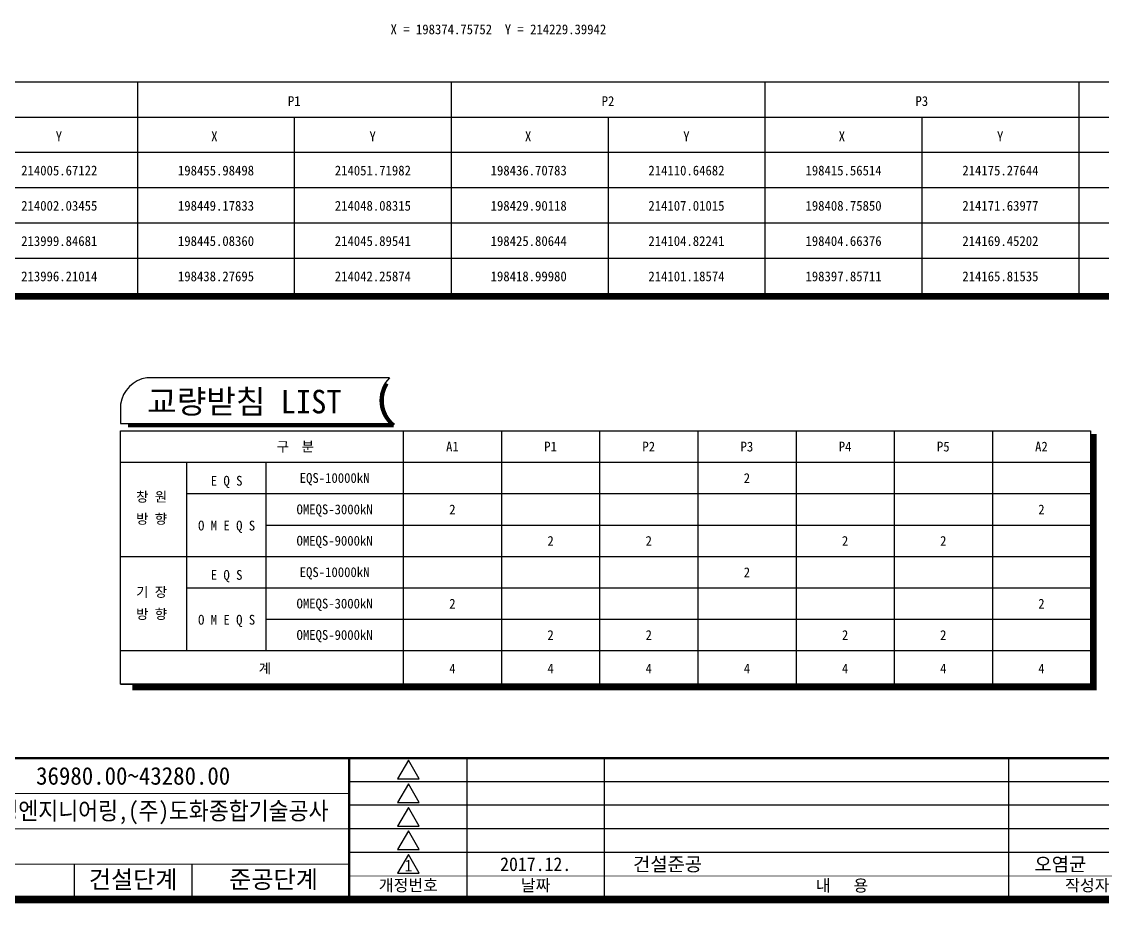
# Model space of a CAD drawing. Header units: feet. Extents: x 523194 to 691394, y 254663 to 373463.
# Drawn here: x 565511 to 620557, y 258463 to 303406 of the extents above; entities that cross this region are included whole.
import ezdxf
from ezdxf.enums import TextEntityAlignment as Align

# ---------------------------------------------------------------- set-up
doc = ezdxf.new("R2010")
doc.units = ezdxf.units.FT
doc.header["$LTSCALE"] = 1650
doc.header["$MEASUREMENT"] = 0
for name, color, linetype in [('CS-DIMT', 3, 'Continuous'), ('CS-TABL-LIN2', 1, 'Continuous'), ('CS-TABL-TEX2', 3, 'Continuous'), ('CS-TEXT', 3, 'Continuous'), ('CX-BORD', 3, 'Continuous'), ('CX-BORD-LIN1', 4, 'Continuous'), ('CX-BORD-LIN2', 3, 'Continuous'), ('CX-BORD-TEX2', 7, 'Continuous'), ('CX-BORD-TEX3', 6, 'Continuous'), ('CZ-LIN1', 7, 'Continuous'), ('CZ-TEX1', 6, 'Continuous')]:
    doc.layers.add(name, color=color, linetype=linetype)
doc.styles.add('A_STANDARD', font='')
doc.styles.get("Standard").update_dxf_attribs({"font": ''})
doc.styles.add('TB_TEXT', font='')
doc.styles.add('TB_WBTXT', font='')
doc.styles.add('TB_WMTXT', font='')
doc.styles.get('A_STANDARD').set_extended_font_data('DotumChe')
doc.styles.get('Standard').set_extended_font_data('DotumChe')
doc.styles.get('TB_TEXT').set_extended_font_data('DotumChe')
doc.styles.get('TB_WBTXT').set_extended_font_data('Dotum')
doc.styles.get('TB_WMTXT').set_extended_font_data('DotumChe')

# ---------------------------------------------------------------- blocks, each defined once
blk = doc.blocks.new('CXBLKA1-KHCA')
at = {"layer": 'CX-BORD-LIN1', "const_width": 2}
blk.add_lwpolyline([(796, -2.273736754432321e-12), (0, 0), (0, 553.9999999999997), (795.9999999999998, 553.9999999999997)], close=True, dxfattribs=at)
at = {"layer": 'CX-BORD-LIN1'}
for points, const_width in [([(796, 36.00000000000114), (0, 35.99999999999885)], 0.6), ([(270, 3.326315811464117e-13), (270, 35.99999999999962)], 0.6), ([(300, 3.907985046680551e-13), (300, 35.99999999999972)], 0.3), ([(335, 3.77567335035911e-13), (335, 35.99999999999982)], 0.3), ([(558, 6.000000000000252), (270, 5.9999999999993)], 0.2)]:
    blk.add_lwpolyline(points, dxfattribs=dict(at, const_width=const_width))
blk.add_lwpolyline([(438, 3.907985046680551e-13), (438, 36.00000000000011)], dxfattribs=at)
for points in [[(285.0839848587444, 35.46565633293683), (282.3404163795552, 30.71365633293679), (287.8275533379334, 30.71365633293679)], [(285.0839848587444, 29.46565633293667), (282.3404163795552, 24.71365633293662), (287.8275533379334, 24.71365633293662)], [(285.0839848587444, 23.46565633293667), (282.3404163795552, 18.71365633293662), (287.8275533379334, 18.71365633293662)], [(285.0839848587444, 17.46565633293667), (282.3404163795552, 12.71365633293662), (287.8275533379334, 12.71365633293662)], [(285.0839848587444, 11.46565633293667), (282.3404163795552, 6.713656332936617), (287.8275533379334, 6.713656332936617)]]:
    blk.add_lwpolyline(points, close=True, dxfattribs=at)
at = {"layer": 'CX-BORD-LIN2'}
blk.add_line((558, 30.00000000000032), (270, 29.99999999999946), dxfattribs=at)
at = {"layer": 'CX-BORD-LIN2', "const_width": 0.3}
for points in [[(270, 26.99999999999945), (130, 26.99999999999923)], [(270, 17.99999999999945), (130, 17.99999999999923)], [(270, 8.999999999999446), (130, 8.999999999999226)], [(200.0000000000001, -8.526512829121202e-13), (200.0000000000001, 8.999999999999337)], [(230.0000000000001, -7.993605777301127e-13), (230.0000000000001, 8.999999999999384)]]:
    blk.add_lwpolyline(points, dxfattribs=at)
at = {"layer": 'CX-BORD-LIN2'}
for points in [[(558, 24.00000000000025), (270, 23.9999999999993)], [(558, 18.00000000000136), (270, 18.00000000000041)], [(558, 12.00000000000136), (270, 12.00000000000041)]]:
    blk.add_lwpolyline(points, dxfattribs=at)
at = {"layer": 'CX-BORD-LIN1', "style": 'TB_TEXT'}
for tag, height, p in [('TR_RNUM5', 3, (285.1051166181959, 32.63656332936301)), ('TR_RDAT5', 3.5, (317.5, 33.00000000000011)), ('TR_DGN5', 3.5, (451.1184542177598, 33.00000000000009)), ('TR_CHK5', 3.5, (491.1184542177598, 33.00000000000009)), ('TR_APP5', 3.5, (531.1184542177598, 33.00000000000032)), ('TR_RNUM4', 3, (285.1051166181959, 26.63656332936284)), ('TR_RDAT4', 3.5, (317.5, 26.99999999999994)), ('TR_DGN4', 3.5, (451.1184542177598, 26.99999999999993)), ('TR_CHK4', 3.5, (491.1184542177598, 26.99999999999993)), ('TR_APP4', 3.5, (531.1184542177598, 27.00000000000015)), ('TR_RNUM3', 3, (285.1051166181959, 20.63656332936395)), ('TR_RDAT3', 3.5, (317.5, 21.00000000000105)), ('TR_DGN3', 3.5, (451.1184542177598, 21.00000000000103)), ('TR_CHK3', 3.5, (491.1184542177598, 21.00000000000103)), ('TR_APP3', 3.5, (531.1184542177598, 21.00000000000126)), ('TR_RDAT2', 3.5, (317.5, 15.00000000000105)), ('TR_DGN2', 3.5, (451.1184542177598, 15.00000000000103)), ('TR_CHK2', 3.5, (491.1184542177598, 15.00000000000103)), ('TR_APP2', 3.5, (531.1184542177598, 15.00000000000126)), ('TR_RNUM2', 3, (285.1051166181959, 14.63656332936395)), ('TR_RNUM1', 3, (285.1051166181959, 8.636563329362843)), ('TR_RDAT1', 3.5, (317.5, 8.999999999999943)), ('TR_DGN1', 3.5, (451.1184542177598, 8.99999999999993)), ('TR_CHK1', 3.5, (491.1184542177598, 8.99999999999993)), ('TR_APP1', 3.5, (531.1184542177598, 9.000000000000156))]:
    blk.add_attdef(tag, text='', height=height, dxfattribs=at).set_placement(p, align=Align.MIDDLE_CENTER)
for tag, p in [('TR_RCON5', (342.3033138082338, 33.00000000000011)), ('TR_RCON4', (342.3033138082338, 26.99999999999994)), ('TR_RCON3', (342.3033138082338, 21.00000000000105)), ('TR_RCON2', (342.3033138082338, 15.00000000000105)), ('TR_RCON1', (342.3033138082338, 8.999999999999943))]:
    blk.add_attdef(tag, text='', height=3.5, dxfattribs=at).set_placement(p, align=Align.MIDDLE_LEFT)
at = {"layer": 'CX-BORD-LIN2', "style": 'TB_TEXT'}
blk.add_attdef('TD_VERSION', text='', height=3, rotation=90, dxfattribs=at).set_placement((800.499999405456, 48.01489921212271), align=Align.MIDDLE_CENTER)
at = {"layer": 'CX-BORD-TEX2', "style": 'TB_WMTXT'}
for tag, height, p in [('TB_CNAME', 5, (15.34476638720094, 531.8324131479245)), ('TB_CSCOP', 4, (16.63456755316179, 523.8324131479245))]:
    blk.add_attdef(tag, text='', height=height, dxfattribs=at).set_placement(p, align=Align.BOTTOM_LEFT)
at = {"layer": 'CX-BORD-TEX2', "style": 'TB_WBTXT'}
for tag, height, p in [('TB_MTITIL', 10, (397.9999999999999, 533.3264135606181)), ('TB_STITL', 7, (397.9999999999999, 518.3264135606181))]:
    blk.add_attdef(tag, text='', height=height, dxfattribs=at).set_placement(p, align=Align.MIDDLE_CENTER)
at = {"layer": 'CX-BORD-TEX3', "style": 'TB_TEXT'}
for s, height, p in [('건설단계', 4.500000000000001, (215.0000000000001, 5.125020286179208)), ('개정번호', 3, (285.081636885472, 3.662000000000262)), ('날짜', 3, (317.5, 3.662000000000262)), ('작성자', 3, (458, 3.66200000000032)), ('내   용', 3, (395.5, 3.584115170363834))]:
    blk.add_text(s, height=height, dxfattribs=at).set_placement(p, align=Align.MIDDLE)
for tag, height, p in [('TD_LNDST', 4.500000000000001, (215, 31.49999999999946)), ('TD_DSECT', 4.500000000000001, (605.5, 31.50000000000056)), ('TD_DDIST', 4.500000000000001, (654.5, 31.5000000000007)), ('TD_DNAME_TOP', 4.500000000000001, (755, 27.95701132476691)), ('TD_DCOMP', 4.500000000000001, (215.0000000000001, 22.58754437093034)), ('TD_CSECT', 4.500000000000001, (605.5, 22.50000000000055)), ('TD_CDIST', 4.500000000000001, (654.5, 22.50000000000063)), ('TD_DNAME_MAIN', 4.500000000000001, (755, 21.47309584254916)), ('TD_DNAME_BOT', 3, (755, 15.24894304459829)), ('TD_CCOMP', 4.500000000000001, (215.0000000000001, 13.59273296473088)), ('TD_HSCAL', 4.500000000000001, (620.8841087955549, 13.74838269424776)), ('TD_VSCAL', 4.500000000000001, (656.8614607241562, 13.74838269424776)), ('TD_CNAME', 5, (65, 7.595640316786881)), ('TD_FIELD', 4.500000000000001, (180, 5.125020286179691)), ('TD_CSTEP', 4.500000000000001, (250.7440000000001, 5.125020286179208)), ('TD_DWGCODE', 4.500000000000001, (637, 4.790803741701226)), ('TD_DWGNO', 4.500000000000001, (755, 5.001673382306535))]:
    blk.add_attdef(tag, text='', height=height, dxfattribs=at).set_placement(p, align=Align.MIDDLE_CENTER)

msp = doc.modelspace()

# ---------------------------------------------------------------- linework, layer by layer
at = {"layer": 'CS-TABL-LIN2'}
for p, q in [((574555.8499767355, 282546.6611921368), (574555.8499767355, 282546.6611921368)), ((570555.8499767355, 279346.6611921368), (570555.8499767355, 279346.6611921368)), ((570555.8499767355, 277746.6611921368), (570555.8499767355, 277746.6611921368)), ((570555.8499767355, 276146.6611921368), (570555.8499767355, 276146.6611921368))]:
    msp.add_line(p, q, dxfattribs=at)
at = {"layer": 'CX-BORD-LIN2'}
for p, q in [((555426.034492968, 298536.8164836555), (667292.8595892194, 298536.8162887814)), ((579397.497013586, 298536.8164718201), (579397.4970167091, 289555.6305316548)), ((595378.4720273319, 298536.816432152), (595378.4720304545, 289555.630479133)), ((611359.447041077, 298536.8164812071), (611359.4470442, 289555.6305410418)), ((550951.6665596681, 294949.2095917867), (667292.8595892274, 294949.2094560562)), ((550951.666559674, 293151.3499184594), (667292.8595892334, 293151.3497827289)), ((550951.6665596798, 291353.4902451318), (667292.859589239, 291353.4901094013)), ((550951.6665596856, 289555.6305718045), (667292.859589245, 289555.630436074)), ((584952.5501686124, 282546.6611921368), (584952.5501686124, 269641.8908314116)), ((589952.5501686124, 282546.6611921368), (589952.5501686124, 269641.8908314116)), ((594952.5501686124, 282546.6611921368), (594952.5501686124, 269641.8908314116)), ((599952.5501686124, 282546.6611921368), (599952.5501686124, 269641.8908314116)), ((604952.5501686124, 282546.6611921368), (604952.5501686124, 269641.8908314116)), ((609952.5501686124, 282546.6611921368), (609952.5501686124, 269641.8908314116)), ((614952.5501686124, 282546.6611921368), (614952.5501686124, 269641.8908314116)), ((619952.5501686124, 282546.6611921368), (619952.5501686124, 269641.8908314116)), ((570555.8499767355, 280946.6611921368), (619952.5501686124, 280946.6611921368)), ((573906.4803434679, 280946.6611921368), (573906.4803434679, 271346.6611921369)), ((577952.5501686124, 280946.6611921368), (577952.5501686124, 271346.6611921369)), ((573906.4803434679, 279346.6611921368), (619952.5501686124, 279346.6611921368)), ((577952.5501686124, 279346.6611921368), (619952.5501686124, 279346.6611921368)), ((577952.5501686124, 277746.6611921368), (619952.5501686124, 277746.6611921368)), ((570555.8499767355, 276146.6611921368), (619952.5501686124, 276146.6611921368)), ((577952.5501686124, 276146.6611921368), (619952.5501686124, 276146.6611921368)), ((573906.4803434679, 274546.6611921369), (619952.5501686124, 274546.6611921369)), ((577952.5501686124, 274546.6611921369), (619952.5501686124, 274546.6611921369)), ((577952.5501686124, 272946.6611921369), (619952.5501686124, 272946.6611921369)), ((570555.8499767355, 271346.6611921369), (619952.5501686124, 271346.6611921369))]:
    msp.add_line(p, q, dxfattribs=at)
at = {"layer": 'CZ-LIN1'}
for p, q in [((571407.0095067135, 300326.5636446078), (571407.0095098366, 289555.6305326364)), ((587387.984520459, 300326.5636349051), (587387.984523582, 289555.6305020361)), ((603368.9595342044, 300326.5636080563), (603368.9595373275, 289555.6304751874)), ((619349.9345479499, 300326.5636442921), (619349.934551073, 289555.6305114232)), ((550951.6665596691, 296747.0693103343), (667292.8595892241, 296747.0691165114)), ((570555.8499767355, 283900.7308040063), (570555.8499767355, 282925.0179474084)), ((570555.8499767355, 282925.0179474084), (584255.6628101369, 282925.0179474084)), ((619952.5501686124, 282546.6611921368), (619952.5501686124, 269641.8908314116)), ((570555.8499767355, 269641.8908314116), (570555.8499767355, 269641.8908314116)), ((570555.8499767355, 269641.8908314116), (619952.5501686124, 269641.8908314116))]:
    msp.add_line(p, q, dxfattribs=at)
at = {"layer": 'CZ-LIN1', "color": 0, "elevation": 1.765278835084779e-10}
msp.add_lwpolyline([(550951.6665627952, 289555.6305718045), (550951.6665627952, 289555.6305718045), (667292.8595923311, 289555.6304465726), (667292.8595891864, 300326.5635317481), (550951.6665596504, 300326.5636569798), (550951.6665627642, 289555.6305718045)], dxfattribs=at)
at = {"layer": 'CZ-LIN1', "color": 0, "const_width": 319.99999968, "elevation": 1.765278835084779e-10}
msp.add_lwpolyline([(551473.0038708246, 289395.6305719645), (667452.8595921714, 289395.6304467328), (667452.8595890267, 300166.5634605606)], dxfattribs=at)
at = {"layer": 'CZ-LIN1', "elevation": 1.765278835084779e-10}
msp.add_lwpolyline([(584255.6628101739, 285258.0479899198), (571895.9505322167, 285258.0479899198)], dxfattribs=at)
at = {"layer": 'CZ-LIN1', "const_width": 199.762187671819, "elevation": 1.765278835084779e-10}
msp.add_lwpolyline([(584113.1079168444, 284960.3727403486, 0.3821487344613457), (584468.9213890474, 282825.1368535724), (570921.5303027347, 282825.1368535724)], format="xyb", dxfattribs=at)
at = {"layer": 'CZ-LIN1', "color": 0, "elevation": 1.765278835084779e-10}
msp.add_lwpolyline([(570555.8499767355, 282546.6611921368), (619952.5501686124, 282546.6611921368), (619952.5501686124, 269641.8908314116), (570555.8499767355, 269641.8908314116)], close=True, dxfattribs=at)
at = {"layer": 'CZ-LIN1', "const_width": 319.99999968, "elevation": 1.765278835084779e-10}
msp.add_lwpolyline([(620112.5501684524, 282386.6611922965), (620112.5501684524, 269481.8908315718), (571155.1365397511, 269481.8908315718)], dxfattribs=at)
at = {"layer": 'CZ-LIN1'}
for centre, radius, start, end in [((572124.1804289332, 283692.5032856984), 1582.093267374324, 98.29432445387039, 172.4370616078894), ((585384.0009429537, 284091.5329686613), 1622.930755386087, 134.0469225309827, 225.9530774690173)]:
    msp.add_arc(centre, radius, start, end, dxfattribs=at)

# ---------------------------------------------------------------- block references
at = {"layer": 'CX-BORD'}
ref = msp.add_blockref('CXBLKA1-KHCA', (528193.5183379329, 258663.4916658603), dxfattribs=dict(at, xscale=200, yscale=200, zscale=200))
ref.add_attrib('TD_CSTEP', '준공단계', dxfattribs={"layer": 'CX-BORD-TEX3', "height": 900.0000073406248, "rotation": 2.918171642461503e-09, "style": 'TB_TEXT'}).set_placement((578342.3187470115, 259688.4957321041), align=Align.MIDDLE_CENTER)
ref.add_attrib('TD_DCOMP', '(주)신성엔지니어링,(주)도화종합기술공사', dxfattribs={"layer": 'CX-BORD-TEX3', "height": 900.0000073406248, "rotation": 2.918171642461503e-09, "style": 'TB_TEXT', "width": 0.9}).set_placement((571193.5186886466, 263181.0005773805), align=Align.MIDDLE_CENTER)
ref.add_attrib('TD_LNDST', '36980.00~43280.00', dxfattribs={"layer": 'CX-BORD-TEX3', "height": 900.0000073406248, "rotation": 2.918171642461503e-09, "style": 'TB_TEXT'}).set_placement((571193.5186886466, 264963.4917177014), align=Align.MIDDLE_CENTER)
ref.add_attrib('TR_RNUM1', '1', dxfattribs={"layer": 'CX-BORD-LIN1', "height": 600.0000048937497, "rotation": 2.918171642461503e-09, "style": 'TB_TEXT'}).set_placement((585214.5421266234, 260390.8043464475), align=Align.MIDDLE_CENTER)
ref.add_attrib('TR_RDAT1', '2017.12.', dxfattribs={"layer": 'CX-BORD-LIN1', "height": 700.0000057093748, "rotation": 2.918171642461503e-09, "style": 'TB_TEXT'}).set_placement((591693.5188560165, 260463.491681283), align=Align.MIDDLE_CENTER)
ref.add_attrib('TR_RCON1', '건설준공', dxfattribs={"layer": 'CX-BORD-LIN1', "height": 700.0000057093748, "rotation": 2.918171642461503e-09, "style": 'TB_TEXT'}).set_placement((596654.1816582358, 260463.491681283), align=Align.MIDDLE_LEFT)
ref.add_attrib('TR_DGN1', '오염균', dxfattribs={"layer": 'CX-BORD-LIN1', "height": 700.0000057093748, "rotation": 2.918171642461503e-09, "style": 'TB_TEXT'}).set_placement((618417.2099175132, 260463.4916815214), align=Align.MIDDLE_CENTER)

# ---------------------------------------------------------------- texts
at = {"layer": 'CS-DIMT', "style": 'A_STANDARD'}
msp.add_text('X = 198374.75752  Y = 214229.39942', height=499.9999999999999, dxfattribs=at).set_placement((589795.1272559386, 302763.3153614607), align=Align.CENTER)
at = {"layer": 'CS-TABL-TEX2'}
for s, p in [('OMEQS-3000kN', (581452.5501686124, 278296.6611921368)), ('OMEQS-9000kN', (581452.5501686124, 276696.6611921368)), ('OMEQS-3000kN', (581452.5501686124, 273496.6611921369)), ('OMEQS-9000kN', (581452.5501686124, 271896.6611921369)), ('계', (577898.497333228, 270191.8908314116))]:
    msp.add_text(s, height=500, dxfattribs=at).set_placement(p, align=Align.CENTER)
at = {"layer": 'CS-TEXT'}
for s, p in [('P1', (579397.4970135883, 299105.4484968044)), ('P2', (595378.4720273343, 299105.4484033238)), ('P3', (611359.4470410793, 299105.4485061914)), ('Y', (567409.1612652199, 297307.5888417392)), ('Y', (583390.13627897, 297307.5888358064)), ('Y', (599371.1112927158, 297307.5887961384)), ('Y', (615352.086306461, 297307.5888451934)), ('214005.67122', (567428.9963960265, 295567.1317999802)), ('198455.98498', (575412.1862565078, 295567.1317629989)), ('214051.71982', (583400.8815255765, 295567.1317629989)), ('198436.70783', (591338.605750989, 295567.131698739)), ('214110.64682', (599372.4846072382, 295567.131698739)), ('198415.56514', (607374.1362839987, 295567.131772386)), ('214175.27644', (615362.8315530674, 295567.131772386)), ('214002.03455', (567428.9963960265, 293769.1317999802)), ('198449.17833', (575412.1862565078, 293769.1317629989)), ('214048.08315', (583400.8815255765, 293769.1317629989)), ('198429.90118', (591338.605750989, 293769.131698739)), ('214107.01015', (599372.4846072382, 293769.131698739)), ('198408.75850', (607374.1362839987, 293769.131772386)), ('214171.63977', (615362.8315530674, 293769.131772386)), ('213999.84681', (567428.9963960265, 291971.1317999802)), ('198445.08360', (575412.1862565078, 291971.1317629989)), ('214045.89541', (583400.8815255765, 291971.1317629989)), ('198425.80644', (591338.605750989, 291971.131698739)), ('214104.82241', (599372.4846072382, 291971.131698739)), ('198404.66376', (607374.1362839987, 291971.131772386)), ('214169.45202', (615362.8315530674, 291971.131772386)), ('213996.21014', (567428.9963960265, 290173.1317999802)), ('198438.27695', (575412.1862565078, 290173.1317629989)), ('214042.25874', (583400.8815255765, 290173.1317629989)), ('198418.99980', (591338.605750989, 290173.131698739)), ('214101.18574', (599372.4846072382, 290173.131698739)), ('198397.85711', (607374.1362839987, 290173.131772386)), ('214165.81535', (615362.8315530674, 290173.131772386)), ('구  분', (579452.5501686124, 281496.6611921368)), ('A1', (587452.5501686124, 281496.6611921368)), ('P1', (592452.5501686124, 281496.6611921368)), ('P2', (597452.5501686124, 281496.6611921368)), ('P3', (602452.5501686124, 281496.6611921368)), ('P4', (607452.5501686124, 281496.6611921368)), ('P5', (612452.5501686124, 281496.6611921368)), ('A2', (617452.5501686124, 281496.6611921368)), ('E Q S', (575952.5501686124, 279754.8966713739)), ('EQS-10000kN', (581452.5501686124, 279896.6611921368)), ('2', (602452.5501686124, 279888.4760487141)), ('창 원', (572133.2425131806, 278936.7959578226)), ('2', (587452.5501686124, 278288.4760487141)), ('2', (617452.5501686124, 278288.4760487141)), ('방 향', (572133.2425131806, 277811.9061564689)), ('O M E Q S', (575952.5501686124, 277469.6176929292)), ('2', (592452.5501686124, 276688.4760487141)), ('2', (597452.5501686124, 276688.4760487141)), ('2', (607452.5501686124, 276688.4760487141)), ('2', (612452.5501686124, 276688.4760487141)), ('E Q S', (575952.5501686124, 274954.8966713739)), ('EQS-10000kN', (581452.5501686124, 275096.6611921369)), ('2', (602452.5501686124, 275088.4760487141)), ('기 장', (572133.2425131806, 274084.41077746)), ('2', (587452.5501686124, 273488.4760487142)), ('2', (617452.5501686124, 273488.4760487142)), ('방 향', (572133.2425131806, 272959.5209761063)), ('O M E Q S', (575952.5501686124, 272669.6176929293)), ('2', (592452.5501686124, 271888.4760487142)), ('2', (597452.5501686124, 271888.4760487142)), ('2', (607452.5501686124, 271888.4760487142)), ('2', (612452.5501686124, 271888.4760487142)), ('4', (587452.5501686124, 270183.7056879889)), ('4', (592452.5501686124, 270183.7056879889)), ('4', (597452.5501686124, 270183.7056879889)), ('4', (602452.5501686124, 270183.7056879889)), ('4', (607452.5501686124, 270183.7056879889)), ('4', (612452.5501686124, 270183.7056879889)), ('4', (617452.5501686124, 270183.7056879889))]:
    msp.add_text(s, height=500, dxfattribs=at).set_placement(p, align=Align.CENTER)
for p in [(575165.8551719304, 297307.5888399312), (591146.8301856763, 297307.5888002632), (607127.8051994214, 297307.5888493183)]:
    msp.add_text('X', height=500, dxfattribs=at).set_placement(p)
at = {"layer": 'CZ-TEX1', "style": 'A_STANDARD'}
msp.add_text('교량받침 LIST', height=1200, dxfattribs=at).set_placement((571908.6470541157, 283438.3474933824))

doc.saveas('drawing.dxf')
